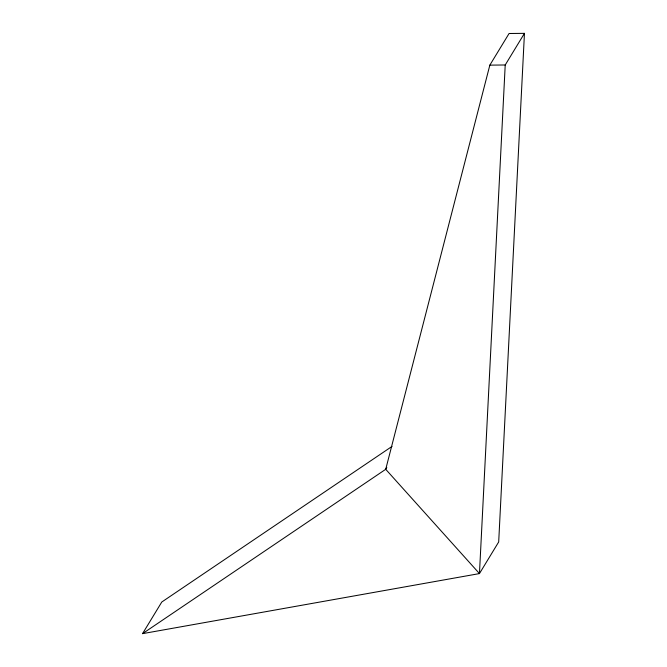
<?xml version="1.0" encoding="UTF-8"?>
<svg xmlns="http://www.w3.org/2000/svg" width="667" height="667" viewBox="0 0 667 667"><rect width="100%" height="100%" fill="white"/><g stroke="black" fill="none" stroke-linecap="round" stroke-linejoin="round"><path stroke-width="1" d="M142.546 633.65L385.718 469.301L489.845 65.133L509.079 33.5L524.454 33.35L505.219 64.982L479.456 573.587L142.546 633.65L161.781 602.018L392.021 446.415M524.454 33.35L498.691 541.954L479.456 573.587L385.718 469.301L386.785 467.542M489.845 65.133L505.219 64.982"/></g></svg>
